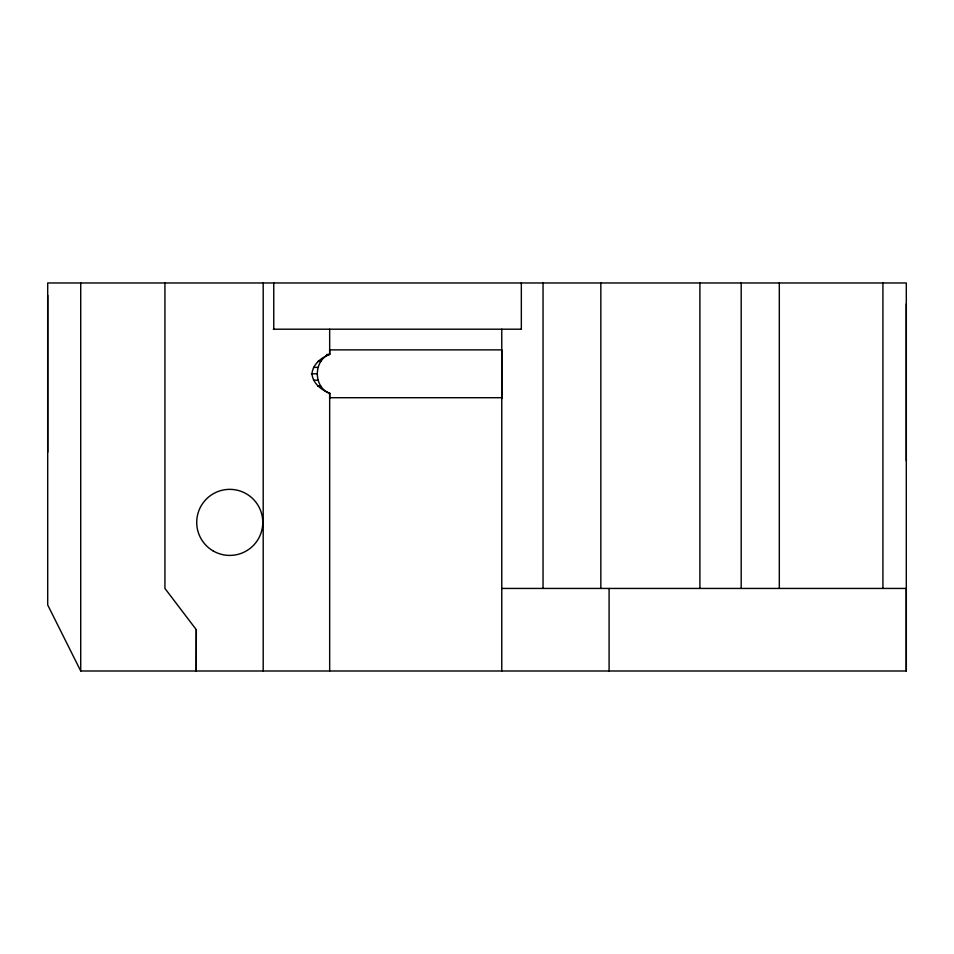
<?xml version="1.0" encoding="UTF-8"?>
<svg xmlns="http://www.w3.org/2000/svg" width="954" height="954" viewBox="0 0 954 954"><rect width="100%" height="100%" fill="white"/><g stroke="black" fill="none" stroke-linecap="round" stroke-linejoin="round"><path stroke-width="1.43" d="M80.72 282.968L80.72 670.996L906.3 670.996L906.3 588.439L501.768 588.439M263.197 670.996L263.197 282.968M329.667 398.557L329.667 393.143C321.224 389.995 312.793 383.365 311.982 373.789C312.793 364.213 321.224 357.595 329.667 354.435L329.667 349.868L501.768 349.868L501.768 393.501M501.768 398.557L501.768 393.143M906.3 460.71L906.3 303.849M196.309 629.712L196.238 671.032L196.309 629.712L164.935 588.439L164.935 282.968M329.667 393.501C313.21 386.883 313.21 360.695 329.667 354.077M326.685 354.471L329.667 354.435L329.667 329.202M273.285 329.202L521.433 329.202M317.825 361.411L320.806 361.411M313.508 367.385L317.98 367.385M311.398 373.789L317.336 373.789M313.508 380.205L317.98 380.205M317.825 386.179L320.806 386.179L317.825 386.084M329.667 397.711L501.768 397.711M80.72 670.996L47.7 604.943L47.7 282.968L906.3 282.968L906.3 670.996M882.915 282.968L882.915 588.439M779.311 282.968L779.311 588.439M741.186 282.968L741.186 588.439M699.902 282.968L699.902 588.439M609.093 588.439L609.093 670.996M600.841 282.968L600.841 588.439M543.041 282.968L543.041 588.439M521.337 282.968L521.337 329.202M501.768 329.202L501.768 670.996M329.667 393.143L329.667 670.996M273.762 282.968L273.762 329.202M47.7 295.358L47.7 452.22M213.243 550.983A33.02 33.02 0 0 0 262.779 522.387A33.02 33.02 0 0 0 213.243 493.778A33.02 33.02 0 0 0 213.243 550.983"/></g></svg>
